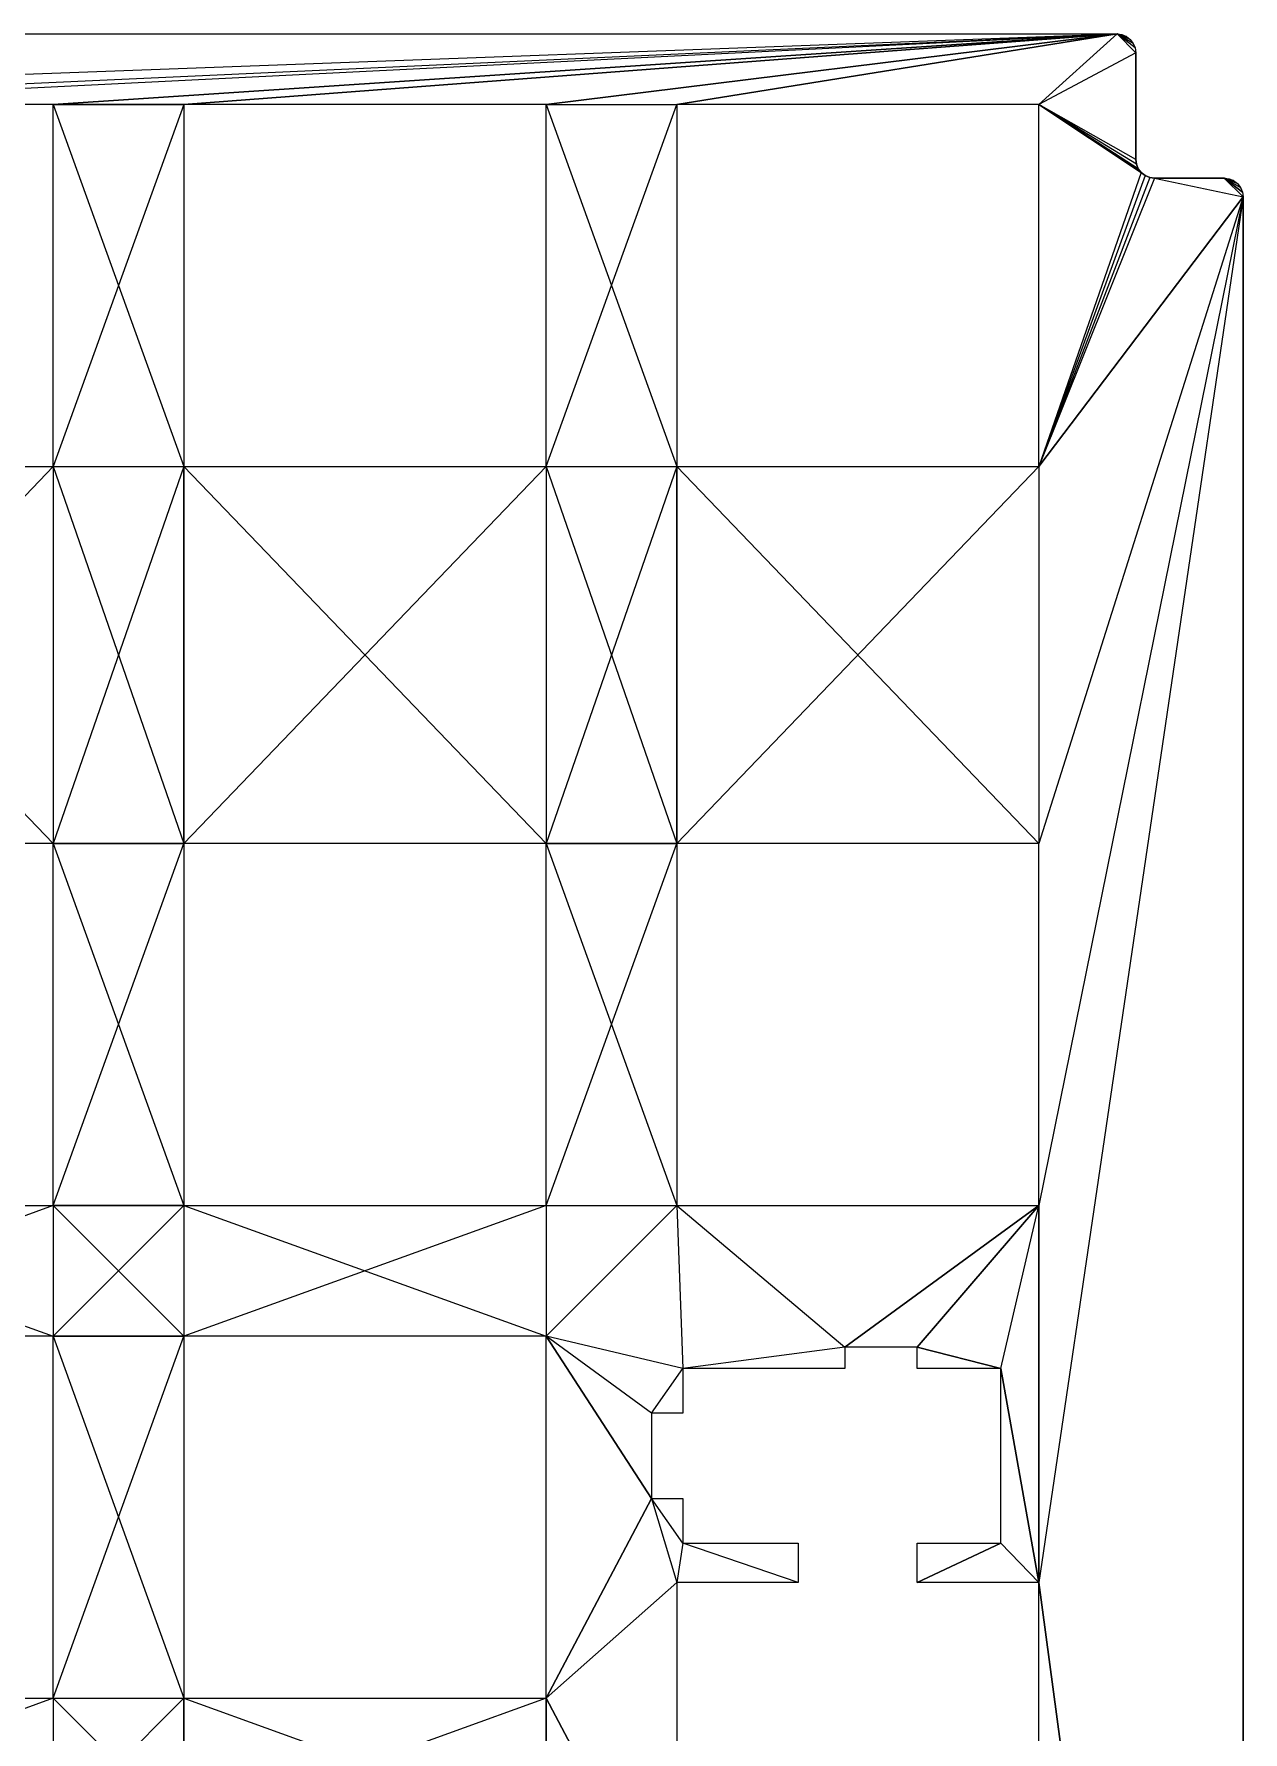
# Model space of a CAD drawing. Extents: x 0 to 157, y -131 to -5.
# Drawn here: x 111.9 to 157, y -67.9 to -4.6 of the extents above; entities that cross this region are included whole.
import ezdxf

# ---------------------------------------------------------------- set-up
doc = ezdxf.new("R2010")
doc.units = 0
doc.layers.add('NewKeebPlate_v2001', color=7, linetype='CONTINUOUS')

msp = doc.modelspace()

# ---------------------------------------------------------------- linework, layer by layer
at = {"layer": 'NewKeebPlate_v2001'}
for p, q in [((4.83269, -4.62484), (152.265, -4.62484)), ((4.83269, -4.62484), (152.265, -4.62484)), ((4.83269, -4.62484), (152.265, -4.62484, 1.5)), ((4.83269, -4.62484, 1.5), (152.265, -4.62484, 1.5)), ((4.83269, -4.62484), (152.265, -4.62484, 1.5)), ((4.83269, -4.62484, 1.5), (152.265, -4.62484, 1.5)), ((80.7394, -7.25754), (152.265, -4.62484)), ((80.7394, -7.25754), (152.265, -4.62484)), ((80.7394, -7.25754, 1.5), (152.265, -4.62484, 1.5)), ((80.7394, -7.25754, 1.5), (152.265, -4.62484, 1.5)), ((94.24, -7.25754), (152.265, -4.62484)), ((94.24, -7.25754), (152.265, -4.62484)), ((94.24, -7.25754, 1.5), (152.265, -4.62484, 1.5)), ((94.24, -7.25754, 1.5), (152.265, -4.62484, 1.5)), ((99.1089, -7.25754), (152.265, -4.62484)), ((99.1089, -7.25754), (152.265, -4.62484)), ((99.1089, -7.25754, 1.5), (152.265, -4.62484, 1.5)), ((99.1089, -7.25754, 1.5), (152.265, -4.62484, 1.5)), ((112.61, -7.25754), (152.265, -4.62484)), ((112.61, -7.25754), (152.265, -4.62484)), ((152.265, -4.62484, 1.5), (112.61, -7.25754, 1.5)), ((152.265, -4.62484, 1.5), (112.61, -7.25754, 1.5)), ((117.479, -7.25754), (152.265, -4.62484)), ((117.479, -7.25754), (152.265, -4.62484)), ((152.265, -4.62484, 1.5), (117.479, -7.25754, 1.5)), ((152.265, -4.62484, 1.5), (117.479, -7.25754, 1.5)), ((130.981, -7.25754), (152.265, -4.62484)), ((130.981, -7.25754), (152.265, -4.62484)), ((152.265, -4.62484, 1.5), (130.981, -7.25754, 1.5)), ((152.265, -4.62484, 1.5), (130.981, -7.25754, 1.5)), ((135.851, -7.25754), (152.265, -4.62484)), ((135.851, -7.25754), (152.265, -4.62484)), ((152.265, -4.62484, 1.5), (135.851, -7.25754, 1.5)), ((152.265, -4.62484, 1.5), (135.851, -7.25754, 1.5)), ((152.265, -4.62484), (149.351, -7.25754)), ((152.265, -4.62484), (149.351, -7.25754)), ((152.265, -4.62484, 1.5), (149.351, -7.25754, 1.5)), ((152.265, -4.62484, 1.5), (149.351, -7.25754, 1.5)), ((152.265, -4.62484), (152.965, -5.32484)), ((152.265, -4.62484), (152.965, -5.32484)), ((152.941, -5.14366), (152.265, -4.62484)), ((152.265, -4.62484), (152.446, -4.64869)), ((152.615, -4.71862), (152.265, -4.62484)), ((152.76, -4.82986), (152.265, -4.62484)), ((152.615, -4.71862), (152.265, -4.62484)), ((152.871, -4.97484), (152.265, -4.62484)), ((152.76, -4.82986), (152.265, -4.62484)), ((152.871, -4.97484), (152.265, -4.62484)), ((152.941, -5.14366), (152.265, -4.62484)), ((152.265, -4.62484), (152.446, -4.64869)), ((152.265, -4.62484), (152.265, -4.62484, 1.5)), ((152.265, -4.62484, 1.5), (152.446, -4.64869)), ((152.265, -4.62484, 1.5), (152.446, -4.64869)), ((152.265, -4.62484, 1.5), (152.446, -4.64869, 1.5)), ((152.265, -4.62484), (152.265, -4.62484, 1.5)), ((152.965, -5.32484, 1.5), (152.265, -4.62484, 1.5)), ((152.941, -5.14366, 1.5), (152.265, -4.62484, 1.5)), ((152.965, -5.32484, 1.5), (152.265, -4.62484, 1.5)), ((152.871, -4.97484, 1.5), (152.265, -4.62484, 1.5)), ((152.941, -5.14366, 1.5), (152.265, -4.62484, 1.5)), ((152.871, -4.97484, 1.5), (152.265, -4.62484, 1.5)), ((152.76, -4.82986, 1.5), (152.265, -4.62484, 1.5)), ((152.615, -4.71862, 1.5), (152.265, -4.62484, 1.5)), ((152.76, -4.82986, 1.5), (152.265, -4.62484, 1.5)), ((152.265, -4.62484, 1.5), (152.446, -4.64869, 1.5)), ((152.615, -4.71862, 1.5), (152.265, -4.62484, 1.5)), ((152.446, -4.64869), (152.615, -4.71862)), ((152.446, -4.64869, 1.5), (152.446, -4.64869)), ((152.446, -4.64869), (152.615, -4.71862)), ((152.446, -4.64869, 1.5), (152.446, -4.64869)), ((152.446, -4.64869, 1.5), (152.615, -4.71862)), ((152.446, -4.64869, 1.5), (152.615, -4.71862)), ((152.446, -4.64869, 1.5), (152.615, -4.71862, 1.5)), ((152.446, -4.64869, 1.5), (152.615, -4.71862, 1.5)), ((152.615, -4.71862), (152.76, -4.82986)), ((152.615, -4.71862, 1.5), (152.615, -4.71862)), ((152.615, -4.71862), (152.76, -4.82986)), ((152.615, -4.71862, 1.5), (152.615, -4.71862)), ((152.615, -4.71862, 1.5), (152.76, -4.82986)), ((152.615, -4.71862, 1.5), (152.76, -4.82986)), ((152.615, -4.71862, 1.5), (152.76, -4.82986, 1.5)), ((152.615, -4.71862, 1.5), (152.76, -4.82986, 1.5)), ((152.76, -4.82986), (152.871, -4.97484)), ((152.76, -4.82986, 1.5), (152.76, -4.82986)), ((152.76, -4.82986), (152.871, -4.97484)), ((152.76, -4.82986, 1.5), (152.76, -4.82986)), ((152.76, -4.82986, 1.5), (152.871, -4.97484)), ((152.76, -4.82986, 1.5), (152.871, -4.97484)), ((152.76, -4.82986, 1.5), (152.871, -4.97484, 1.5)), ((152.76, -4.82986, 1.5), (152.871, -4.97484, 1.5)), ((152.871, -4.97484), (152.941, -5.14366)), ((152.871, -4.97484, 1.5), (152.871, -4.97484)), ((152.871, -4.97484), (152.941, -5.14366)), ((152.871, -4.97484, 1.5), (152.871, -4.97484)), ((152.871, -4.97484, 1.5), (152.941, -5.14366)), ((152.871, -4.97484, 1.5), (152.941, -5.14366)), ((152.871, -4.97484, 1.5), (152.941, -5.14366, 1.5)), ((152.871, -4.97484, 1.5), (152.941, -5.14366, 1.5)), ((152.965, -5.32484), (149.351, -7.25754)), ((152.965, -5.32484), (149.351, -7.25754)), ((152.965, -5.32484, 1.5), (149.351, -7.25754, 1.5)), ((152.965, -5.32484, 1.5), (149.351, -7.25754, 1.5)), ((152.941, -5.14366), (152.965, -5.32484)), ((152.941, -5.14366, 1.5), (152.941, -5.14366)), ((152.941, -5.14366), (152.965, -5.32484)), ((152.941, -5.14366, 1.5), (152.941, -5.14366)), ((152.941, -5.14366, 1.5), (152.965, -5.32484)), ((152.941, -5.14366, 1.5), (152.965, -5.32484)), ((152.941, -5.14366, 1.5), (152.965, -5.32484, 1.5)), ((152.941, -5.14366, 1.5), (152.965, -5.32484, 1.5)), ((152.965, -5.32484), (152.965, -9.3)), ((152.965, -5.32484, 1.5), (152.965, -5.32484)), ((152.965, -5.32484, 1.5), (152.965, -5.32484)), ((152.965, -5.32484, 1.5), (152.965, -9.3, 1.5)), ((152.965, -9.3, 1.5), (152.965, -5.32484)), ((152.965, -5.32484), (152.965, -9.3)), ((152.965, -9.3, 1.5), (152.965, -5.32484)), ((152.965, -5.32484, 1.5), (152.965, -9.3, 1.5)), ((112.61, -7.25754), (99.1089, -7.25754)), ((112.61, -7.25754), (99.1089, -7.25754)), ((112.61, -7.25754), (99.1089, -7.25754, 1.5)), ((112.61, -7.25754, 1.5), (99.1089, -7.25754, 1.5)), ((112.61, -7.25754), (99.1089, -7.25754, 1.5)), ((112.61, -7.25754, 1.5), (99.1089, -7.25754, 1.5)), ((117.479, -7.25754), (112.61, -7.25754)), ((112.61, -20.7581), (112.61, -7.25754)), ((117.479, -7.25754), (112.61, -7.25754)), ((117.479, -7.25754), (112.61, -20.7581)), ((117.479, -7.25754), (112.61, -20.7581)), ((112.61, -7.25754, 1.5), (112.61, -7.25754)), ((112.61, -20.7581), (112.61, -7.25754)), ((112.61, -20.7581), (112.61, -7.25754, 1.5)), ((112.61, -20.7581, 1.5), (112.61, -7.25754, 1.5)), ((112.61, -20.7581), (112.61, -7.25754, 1.5)), ((112.61, -7.25754, 1.5), (112.61, -7.25754)), ((112.61, -7.25754, 1.5), (117.479, -7.25754, 1.5)), ((112.61, -7.25754, 1.5), (117.479, -7.25754, 1.5)), ((112.61, -7.25754, 1.5), (117.479, -20.7581, 1.5)), ((112.61, -7.25754, 1.5), (117.479, -20.7581, 1.5)), ((112.61, -20.7581, 1.5), (112.61, -7.25754, 1.5)), ((130.981, -7.25754), (117.479, -7.25754)), ((117.479, -7.25754), (117.479, -20.7581)), ((117.479, -7.25754), (117.479, -20.7581)), ((117.479, -7.25754), (117.479, -20.7581, 1.5)), ((117.479, -7.25754, 1.5), (117.479, -20.7581, 1.5)), ((117.479, -7.25754), (117.479, -20.7581, 1.5)), ((117.479, -7.25754), (117.479, -7.25754, 1.5)), ((117.479, -7.25754), (117.479, -7.25754, 1.5)), ((130.981, -7.25754), (117.479, -7.25754)), ((130.981, -7.25754), (117.479, -7.25754, 1.5)), ((130.981, -7.25754, 1.5), (117.479, -7.25754, 1.5)), ((130.981, -7.25754), (117.479, -7.25754, 1.5)), ((130.981, -7.25754, 1.5), (117.479, -7.25754, 1.5)), ((117.479, -7.25754, 1.5), (117.479, -20.7581, 1.5)), ((130.981, -7.25754), (135.851, -7.25754)), ((130.981, -20.7581), (135.851, -7.25754)), ((130.981, -7.25754), (135.851, -7.25754)), ((130.981, -20.7581), (135.851, -7.25754)), ((130.981, -20.7581), (130.981, -7.25754)), ((130.981, -7.25754, 1.5), (130.981, -7.25754)), ((130.981, -20.7581), (130.981, -7.25754)), ((130.981, -20.7581), (130.981, -7.25754, 1.5)), ((130.981, -20.7581, 1.5), (130.981, -7.25754, 1.5)), ((130.981, -20.7581), (130.981, -7.25754, 1.5)), ((130.981, -7.25754, 1.5), (130.981, -7.25754)), ((130.981, -7.25754, 1.5), (135.851, -7.25754, 1.5)), ((130.981, -7.25754, 1.5), (135.851, -7.25754, 1.5)), ((130.981, -7.25754, 1.5), (135.851, -20.7581, 1.5)), ((130.981, -7.25754, 1.5), (135.851, -20.7581, 1.5)), ((130.981, -20.7581, 1.5), (130.981, -7.25754, 1.5)), ((149.351, -7.25754), (135.851, -7.25754)), ((135.851, -7.25754), (135.851, -20.7581)), ((135.851, -7.25754), (135.851, -20.7581)), ((135.851, -7.25754), (135.851, -20.7581, 1.5)), ((135.851, -7.25754, 1.5), (135.851, -20.7581, 1.5)), ((135.851, -7.25754), (135.851, -20.7581, 1.5)), ((135.851, -7.25754), (135.851, -7.25754, 1.5)), ((135.851, -7.25754), (135.851, -7.25754, 1.5)), ((149.351, -7.25754), (135.851, -7.25754)), ((149.351, -7.25754), (135.851, -7.25754, 1.5)), ((149.351, -7.25754, 1.5), (135.851, -7.25754, 1.5)), ((149.351, -7.25754), (135.851, -7.25754, 1.5)), ((149.351, -7.25754, 1.5), (135.851, -7.25754, 1.5)), ((135.851, -7.25754, 1.5), (135.851, -20.7581, 1.5)), ((149.351, -20.7581), (149.351, -7.25754)), ((149.351, -7.25754), (153.17, -9.79497)), ((149.351, -7.25754), (153.17, -9.79497)), ((153.058, -9.65), (149.351, -7.25754)), ((152.965, -9.3), (149.351, -7.25754)), ((152.965, -9.3), (149.351, -7.25754)), ((152.988, -9.48117), (149.351, -7.25754)), ((153.058, -9.65), (149.351, -7.25754)), ((152.988, -9.48117), (149.351, -7.25754)), ((149.351, -7.25754, 1.5), (149.351, -7.25754)), ((149.351, -20.7581), (149.351, -7.25754)), ((149.351, -20.7581), (149.351, -7.25754, 1.5)), ((149.351, -20.7581, 1.5), (149.351, -7.25754, 1.5)), ((149.351, -20.7581), (149.351, -7.25754, 1.5)), ((149.351, -7.25754, 1.5), (149.351, -7.25754)), ((149.351, -20.7581, 1.5), (149.351, -7.25754, 1.5)), ((153.17, -9.79497, 1.5), (149.351, -7.25754, 1.5)), ((153.058, -9.65, 1.5), (149.351, -7.25754, 1.5)), ((153.17, -9.79497, 1.5), (149.351, -7.25754, 1.5)), ((152.988, -9.48117, 1.5), (149.351, -7.25754, 1.5)), ((153.058, -9.65, 1.5), (149.351, -7.25754, 1.5)), ((152.988, -9.48117, 1.5), (149.351, -7.25754, 1.5)), ((152.965, -9.3, 1.5), (149.351, -7.25754, 1.5)), ((152.965, -9.3, 1.5), (149.351, -7.25754, 1.5)), ((152.965, -9.3), (152.988, -9.48117)), ((152.965, -9.3, 1.5), (152.965, -9.3)), ((152.965, -9.3, 1.5), (152.988, -9.48117, 1.5)), ((152.988, -9.48117), (152.965, -9.3, 1.5)), ((152.965, -9.3, 1.5), (152.965, -9.3)), ((152.988, -9.48117), (152.965, -9.3, 1.5)), ((152.965, -9.3), (152.988, -9.48117)), ((152.965, -9.3, 1.5), (152.988, -9.48117, 1.5)), ((152.988, -9.48117), (153.058, -9.65)), ((152.988, -9.48117, 1.5), (153.058, -9.65, 1.5)), ((153.058, -9.65), (152.988, -9.48117, 1.5)), ((152.988, -9.48117), (152.988, -9.48117, 1.5)), ((153.058, -9.65), (152.988, -9.48117, 1.5)), ((152.988, -9.48117), (153.058, -9.65)), ((152.988, -9.48117), (152.988, -9.48117, 1.5)), ((152.988, -9.48117, 1.5), (153.058, -9.65, 1.5)), ((153.17, -9.79497), (149.351, -20.7581)), ((153.17, -9.79497), (149.351, -20.7581)), ((153.17, -9.79497, 1.5), (149.351, -20.7581, 1.5)), ((153.17, -9.79497, 1.5), (149.351, -20.7581, 1.5)), ((153.315, -9.90622), (149.351, -20.7581)), ((153.315, -9.90622), (149.351, -20.7581)), ((153.315, -9.90622, 1.5), (149.351, -20.7581, 1.5)), ((153.315, -9.90622, 1.5), (149.351, -20.7581, 1.5)), ((153.483, -9.97615), (149.351, -20.7581)), ((153.483, -9.97615), (149.351, -20.7581)), ((153.483, -9.97615, 1.5), (149.351, -20.7581, 1.5)), ((153.483, -9.97615, 1.5), (149.351, -20.7581, 1.5)), ((153.665, -10), (149.351, -20.7581)), ((153.665, -10), (149.351, -20.7581)), ((153.665, -10, 1.5), (149.351, -20.7581, 1.5)), ((153.665, -10, 1.5), (149.351, -20.7581, 1.5)), ((153.058, -9.65), (153.17, -9.79497)), ((153.058, -9.65, 1.5), (153.17, -9.79497, 1.5)), ((153.17, -9.79497), (153.058, -9.65, 1.5)), ((153.058, -9.65), (153.058, -9.65, 1.5)), ((153.17, -9.79497), (153.058, -9.65, 1.5)), ((153.058, -9.65), (153.17, -9.79497)), ((153.058, -9.65), (153.058, -9.65, 1.5)), ((153.058, -9.65, 1.5), (153.17, -9.79497, 1.5)), ((153.17, -9.79497), (153.315, -9.90622)), ((153.17, -9.79497, 1.5), (153.315, -9.90622, 1.5)), ((153.315, -9.90622), (153.17, -9.79497, 1.5)), ((153.17, -9.79497), (153.17, -9.79497, 1.5)), ((153.315, -9.90622), (153.17, -9.79497, 1.5)), ((153.17, -9.79497), (153.315, -9.90622)), ((153.17, -9.79497), (153.17, -9.79497, 1.5)), ((153.17, -9.79497, 1.5), (153.315, -9.90622, 1.5)), ((153.315, -9.90622), (153.483, -9.97615)), ((153.315, -9.90622, 1.5), (153.483, -9.97615, 1.5)), ((153.483, -9.97615), (153.315, -9.90622, 1.5)), ((153.315, -9.90622), (153.315, -9.90622, 1.5)), ((153.483, -9.97615), (153.315, -9.90622, 1.5)), ((153.315, -9.90622), (153.483, -9.97615)), ((153.315, -9.90622), (153.315, -9.90622, 1.5)), ((153.315, -9.90622, 1.5), (153.483, -9.97615, 1.5)), ((153.483, -9.97615, 1.5), (153.665, -10, 1.5)), ((153.665, -10), (153.483, -9.97615, 1.5)), ((153.483, -9.97615), (153.483, -9.97615, 1.5)), ((153.665, -10), (153.483, -9.97615, 1.5)), ((153.483, -9.97615), (153.665, -10)), ((153.483, -9.97615), (153.665, -10)), ((153.483, -9.97615), (153.483, -9.97615, 1.5)), ((153.483, -9.97615, 1.5), (153.665, -10, 1.5)), ((153.665, -10, 1.5), (153.665, -10)), ((153.665, -10), (156.961, -10.7)), ((153.665, -10), (156.961, -10.7)), ((153.665, -10), (156.261, -10)), ((153.665, -10, 1.5), (153.665, -10)), ((153.665, -10, 1.5), (156.261, -10, 1.5)), ((156.261, -10, 1.5), (153.665, -10)), ((153.665, -10), (156.261, -10)), ((156.261, -10, 1.5), (153.665, -10)), ((153.665, -10, 1.5), (156.961, -10.7, 1.5)), ((153.665, -10, 1.5), (156.261, -10, 1.5)), ((153.665, -10, 1.5), (156.961, -10.7, 1.5)), ((156.261, -10), (156.961, -10.7)), ((156.261, -10), (156.961, -10.7)), ((156.261, -10), (156.937, -10.5188)), ((156.261, -10), (156.937, -10.5188)), ((156.261, -10), (156.867, -10.35)), ((156.261, -10), (156.867, -10.35)), ((156.261, -10), (156.756, -10.205)), ((156.261, -10), (156.756, -10.205)), ((156.261, -10), (156.611, -10.0938)), ((156.261, -10), (156.611, -10.0938)), ((156.261, -10), (156.442, -10.0239)), ((156.261, -10), (156.442, -10.0239)), ((156.261, -10), (156.261, -10, 1.5)), ((156.261, -10, 1.5), (156.442, -10.0239)), ((156.261, -10, 1.5), (156.442, -10.0239)), ((156.261, -10, 1.5), (156.442, -10.0239, 1.5)), ((156.261, -10), (156.261, -10, 1.5)), ((156.937, -10.5188, 1.5), (156.261, -10, 1.5)), ((156.261, -10, 1.5), (156.961, -10.7, 1.5)), ((156.261, -10, 1.5), (156.961, -10.7, 1.5)), ((156.937, -10.5188, 1.5), (156.261, -10, 1.5)), ((156.867, -10.35, 1.5), (156.261, -10, 1.5)), ((156.756, -10.205, 1.5), (156.261, -10, 1.5)), ((156.867, -10.35, 1.5), (156.261, -10, 1.5)), ((156.611, -10.0938, 1.5), (156.261, -10, 1.5)), ((156.756, -10.205, 1.5), (156.261, -10, 1.5)), ((156.611, -10.0938, 1.5), (156.261, -10, 1.5)), ((156.261, -10, 1.5), (156.442, -10.0239, 1.5)), ((156.442, -10.0239), (156.611, -10.0938)), ((156.442, -10.0239, 1.5), (156.442, -10.0239)), ((156.442, -10.0239), (156.611, -10.0938)), ((156.442, -10.0239, 1.5), (156.442, -10.0239)), ((156.442, -10.0239, 1.5), (156.611, -10.0938)), ((156.442, -10.0239, 1.5), (156.611, -10.0938)), ((156.442, -10.0239, 1.5), (156.611, -10.0938, 1.5)), ((156.442, -10.0239, 1.5), (156.611, -10.0938, 1.5)), ((156.611, -10.0938), (156.756, -10.205)), ((156.611, -10.0938, 1.5), (156.611, -10.0938)), ((156.611, -10.0938), (156.756, -10.205)), ((156.611, -10.0938, 1.5), (156.611, -10.0938)), ((156.611, -10.0938, 1.5), (156.756, -10.205)), ((156.611, -10.0938, 1.5), (156.756, -10.205)), ((156.611, -10.0938, 1.5), (156.756, -10.205, 1.5)), ((156.611, -10.0938, 1.5), (156.756, -10.205, 1.5)), ((156.961, -10.7), (149.351, -34.8132)), ((149.351, -20.7581), (156.961, -10.7)), ((156.961, -10.7), (149.351, -34.8132)), ((156.961, -10.7), (149.351, -48.3139)), ((156.961, -10.7), (149.351, -48.3139)), ((156.961, -10.7), (149.351, -62.3689)), ((156.961, -10.7), (149.351, -62.3689)), ((149.351, -20.7581), (156.961, -10.7)), ((156.961, -10.7, 1.5), (149.351, -62.3689, 1.5)), ((156.961, -10.7, 1.5), (149.351, -62.3689, 1.5)), ((156.961, -10.7, 1.5), (149.351, -48.3139, 1.5)), ((156.961, -10.7, 1.5), (149.351, -48.3139, 1.5)), ((156.961, -10.7, 1.5), (149.351, -34.8132, 1.5)), ((156.961, -10.7, 1.5), (149.351, -34.8132, 1.5)), ((156.961, -10.7, 1.5), (149.351, -20.7581, 1.5)), ((156.961, -10.7, 1.5), (149.351, -20.7581, 1.5)), ((156.756, -10.205), (156.867, -10.35)), ((156.756, -10.205, 1.5), (156.756, -10.205)), ((156.756, -10.205), (156.867, -10.35)), ((156.756, -10.205, 1.5), (156.756, -10.205)), ((156.756, -10.205, 1.5), (156.867, -10.35)), ((156.756, -10.205, 1.5), (156.867, -10.35)), ((156.756, -10.205, 1.5), (156.867, -10.35, 1.5)), ((156.756, -10.205, 1.5), (156.867, -10.35, 1.5)), ((156.867, -10.35), (156.937, -10.5188)), ((156.867, -10.35, 1.5), (156.867, -10.35)), ((156.867, -10.35), (156.937, -10.5188)), ((156.867, -10.35, 1.5), (156.867, -10.35)), ((156.867, -10.35, 1.5), (156.937, -10.5188)), ((156.867, -10.35, 1.5), (156.937, -10.5188)), ((156.867, -10.35, 1.5), (156.937, -10.5188, 1.5)), ((156.867, -10.35, 1.5), (156.937, -10.5188, 1.5)), ((156.937, -10.5188), (156.961, -10.7)), ((156.937, -10.5188, 1.5), (156.937, -10.5188)), ((156.937, -10.5188), (156.961, -10.7)), ((156.937, -10.5188, 1.5), (156.937, -10.5188)), ((156.937, -10.5188, 1.5), (156.961, -10.7)), ((156.937, -10.5188, 1.5), (156.961, -10.7)), ((156.937, -10.5188, 1.5), (156.961, -10.7, 1.5)), ((156.937, -10.5188, 1.5), (156.961, -10.7, 1.5)), ((156.961, -10.7), (156.961, -118.927)), ((156.961, -10.7, 1.5), (156.961, -10.7)), ((156.961, -10.7, 1.5), (156.961, -10.7)), ((156.961, -10.7, 1.5), (156.961, -118.927, 1.5)), ((156.961, -118.927, 1.5), (156.961, -10.7)), ((156.961, -10.7), (156.961, -118.927)), ((156.961, -118.927, 1.5), (156.961, -10.7)), ((156.961, -10.7, 1.5), (156.961, -118.927, 1.5)), ((112.61, -20.7581), (99.1089, -34.8132)), ((99.1089, -20.7581), (112.61, -20.7581)), ((112.61, -20.7581), (99.1089, -34.8132)), ((99.1089, -20.7581), (112.61, -20.7581)), ((99.1089, -20.7581), (112.61, -20.7581, 1.5)), ((99.1089, -20.7581, 1.5), (112.61, -20.7581, 1.5)), ((99.1089, -20.7581), (112.61, -20.7581, 1.5)), ((99.1089, -20.7581, 1.5), (112.61, -20.7581, 1.5)), ((99.1089, -20.7581, 1.5), (112.61, -34.8132, 1.5)), ((99.1089, -20.7581, 1.5), (112.61, -34.8132, 1.5)), ((112.61, -20.7581), (112.61, -34.8132)), ((117.479, -20.7581), (112.61, -34.8132)), ((112.61, -20.7581), (112.61, -34.8132)), ((112.61, -20.7581), (117.479, -20.7581)), ((117.479, -20.7581), (112.61, -34.8132)), ((112.61, -20.7581), (117.479, -20.7581)), ((112.61, -20.7581, 1.5), (112.61, -20.7581)), ((112.61, -20.7581, 1.5), (112.61, -20.7581)), ((112.61, -20.7581, 1.5), (117.479, -20.7581, 1.5)), ((112.61, -20.7581, 1.5), (117.479, -20.7581, 1.5)), ((112.61, -20.7581, 1.5), (117.479, -34.8132, 1.5)), ((112.61, -20.7581, 1.5), (117.479, -34.8132, 1.5)), ((112.61, -20.7581, 1.5), (112.61, -34.8132, 1.5)), ((112.61, -20.7581, 1.5), (112.61, -34.8132, 1.5)), ((117.479, -20.7581), (117.479, -34.8132)), ((130.981, -20.7581), (117.479, -34.8132)), ((117.479, -20.7581), (117.479, -34.8132)), ((117.479, -20.7581), (130.981, -20.7581)), ((130.981, -20.7581), (117.479, -34.8132)), ((117.479, -20.7581, 1.5), (117.479, -20.7581)), ((117.479, -20.7581), (130.981, -20.7581)), ((117.479, -20.7581), (130.981, -20.7581, 1.5)), ((117.479, -20.7581, 1.5), (130.981, -20.7581, 1.5)), ((117.479, -20.7581), (130.981, -20.7581, 1.5)), ((117.479, -20.7581, 1.5), (117.479, -20.7581)), ((117.479, -34.8132, 1.5), (117.479, -20.7581, 1.5)), ((117.479, -20.7581, 1.5), (130.981, -20.7581, 1.5)), ((117.479, -20.7581, 1.5), (130.981, -34.8132, 1.5)), ((117.479, -20.7581, 1.5), (130.981, -34.8132, 1.5)), ((117.479, -34.8132, 1.5), (117.479, -20.7581, 1.5)), ((130.981, -20.7581), (130.981, -34.8132)), ((135.851, -20.7581), (130.981, -34.8132)), ((130.981, -20.7581), (130.981, -34.8132)), ((130.981, -20.7581), (135.851, -20.7581)), ((135.851, -20.7581), (130.981, -34.8132)), ((130.981, -20.7581), (135.851, -20.7581)), ((130.981, -20.7581, 1.5), (130.981, -20.7581)), ((130.981, -20.7581, 1.5), (130.981, -20.7581)), ((130.981, -20.7581, 1.5), (135.851, -20.7581, 1.5)), ((130.981, -20.7581, 1.5), (135.851, -20.7581, 1.5)), ((130.981, -20.7581, 1.5), (135.851, -34.8132, 1.5)), ((130.981, -20.7581, 1.5), (135.851, -34.8132, 1.5)), ((130.981, -20.7581, 1.5), (130.981, -34.8132, 1.5)), ((130.981, -20.7581, 1.5), (130.981, -34.8132, 1.5)), ((135.851, -20.7581), (135.851, -34.8132)), ((149.351, -20.7581), (135.851, -34.8132)), ((135.851, -20.7581), (135.851, -34.8132)), ((135.851, -20.7581), (149.351, -20.7581)), ((149.351, -20.7581), (135.851, -34.8132)), ((135.851, -20.7581, 1.5), (135.851, -20.7581)), ((135.851, -20.7581), (149.351, -20.7581)), ((135.851, -20.7581), (149.351, -20.7581, 1.5)), ((135.851, -20.7581, 1.5), (149.351, -20.7581, 1.5)), ((135.851, -20.7581), (149.351, -20.7581, 1.5)), ((135.851, -20.7581, 1.5), (135.851, -20.7581)), ((135.851, -20.7581, 1.5), (149.351, -34.8132, 1.5)), ((135.851, -20.7581, 1.5), (149.351, -20.7581, 1.5)), ((135.851, -34.8132, 1.5), (135.851, -20.7581, 1.5)), ((135.851, -34.8132, 1.5), (135.851, -20.7581, 1.5)), ((135.851, -20.7581, 1.5), (149.351, -34.8132, 1.5)), ((149.351, -20.7581), (149.351, -34.8132)), ((149.351, -20.7581), (149.351, -34.8132)), ((149.351, -20.7581, 1.5), (149.351, -20.7581)), ((149.351, -20.7581, 1.5), (149.351, -20.7581)), ((149.351, -20.7581, 1.5), (149.351, -34.8132, 1.5)), ((149.351, -20.7581, 1.5), (149.351, -34.8132, 1.5)), ((112.61, -34.8132), (99.1089, -34.8132)), ((112.61, -34.8132), (99.1089, -34.8132)), ((112.61, -34.8132), (99.1089, -34.8132, 1.5)), ((112.61, -34.8132, 1.5), (99.1089, -34.8132, 1.5)), ((112.61, -34.8132), (99.1089, -34.8132, 1.5)), ((112.61, -34.8132, 1.5), (99.1089, -34.8132, 1.5)), ((117.479, -34.8132), (112.61, -34.8132)), ((112.61, -48.3139), (117.479, -34.8132)), ((117.479, -34.8132), (112.61, -34.8132)), ((112.61, -48.3139), (117.479, -34.8132)), ((112.61, -48.3139), (112.61, -34.8132)), ((112.61, -34.8132, 1.5), (112.61, -34.8132)), ((112.61, -48.3139), (112.61, -34.8132)), ((112.61, -48.3139), (112.61, -34.8132, 1.5)), ((112.61, -48.3139, 1.5), (112.61, -34.8132, 1.5)), ((112.61, -48.3139), (112.61, -34.8132, 1.5)), ((112.61, -34.8132, 1.5), (112.61, -34.8132)), ((112.61, -34.8132, 1.5), (117.479, -34.8132, 1.5)), ((112.61, -34.8132, 1.5), (117.479, -34.8132, 1.5)), ((112.61, -34.8132, 1.5), (117.479, -48.3139, 1.5)), ((112.61, -34.8132, 1.5), (117.479, -48.3139, 1.5)), ((112.61, -48.3139, 1.5), (112.61, -34.8132, 1.5)), ((130.981, -34.8132), (117.479, -34.8132)), ((117.479, -34.8132), (117.479, -48.3139)), ((117.479, -34.8132), (117.479, -48.3139)), ((117.479, -34.8132), (117.479, -48.3139, 1.5)), ((117.479, -34.8132, 1.5), (117.479, -48.3139, 1.5)), ((117.479, -34.8132), (117.479, -48.3139, 1.5)), ((117.479, -34.8132), (117.479, -34.8132, 1.5)), ((117.479, -34.8132), (117.479, -34.8132, 1.5)), ((130.981, -34.8132), (117.479, -34.8132)), ((130.981, -34.8132), (117.479, -34.8132, 1.5)), ((130.981, -34.8132, 1.5), (117.479, -34.8132, 1.5)), ((130.981, -34.8132), (117.479, -34.8132, 1.5)), ((117.479, -34.8132, 1.5), (117.479, -48.3139, 1.5)), ((130.981, -34.8132, 1.5), (117.479, -34.8132, 1.5)), ((135.851, -34.8132), (130.981, -34.8132)), ((130.981, -48.3139), (135.851, -34.8132)), ((135.851, -34.8132), (130.981, -34.8132)), ((130.981, -48.3139), (135.851, -34.8132)), ((130.981, -48.3139), (130.981, -34.8132)), ((130.981, -34.8132, 1.5), (130.981, -34.8132)), ((130.981, -48.3139), (130.981, -34.8132)), ((130.981, -48.3139), (130.981, -34.8132, 1.5)), ((130.981, -48.3139, 1.5), (130.981, -34.8132, 1.5)), ((130.981, -48.3139), (130.981, -34.8132, 1.5)), ((130.981, -34.8132, 1.5), (130.981, -34.8132)), ((130.981, -34.8132, 1.5), (135.851, -34.8132, 1.5)), ((130.981, -34.8132, 1.5), (135.851, -34.8132, 1.5)), ((130.981, -34.8132, 1.5), (135.851, -48.3139, 1.5)), ((130.981, -34.8132, 1.5), (135.851, -48.3139, 1.5)), ((130.981, -48.3139, 1.5), (130.981, -34.8132, 1.5)), ((149.351, -34.8132), (135.851, -34.8132)), ((135.851, -34.8132), (135.851, -48.3139)), ((135.851, -34.8132), (135.851, -48.3139)), ((135.851, -34.8132), (135.851, -48.3139, 1.5)), ((135.851, -34.8132, 1.5), (135.851, -48.3139, 1.5)), ((135.851, -34.8132), (135.851, -48.3139, 1.5)), ((135.851, -34.8132), (135.851, -34.8132, 1.5)), ((135.851, -34.8132), (135.851, -34.8132, 1.5)), ((149.351, -34.8132), (135.851, -34.8132)), ((149.351, -34.8132), (135.851, -34.8132, 1.5)), ((149.351, -34.8132, 1.5), (135.851, -34.8132, 1.5)), ((149.351, -34.8132), (135.851, -34.8132, 1.5)), ((135.851, -34.8132, 1.5), (135.851, -48.3139, 1.5)), ((149.351, -34.8132, 1.5), (135.851, -34.8132, 1.5)), ((149.351, -48.3139), (149.351, -34.8132)), ((149.351, -34.8132, 1.5), (149.351, -34.8132)), ((149.351, -48.3139), (149.351, -34.8132)), ((149.351, -48.3139), (149.351, -34.8132, 1.5)), ((149.351, -48.3139, 1.5), (149.351, -34.8132, 1.5)), ((149.351, -48.3139), (149.351, -34.8132, 1.5)), ((149.351, -34.8132, 1.5), (149.351, -34.8132)), ((149.351, -48.3139, 1.5), (149.351, -34.8132, 1.5)), ((112.61, -48.3139), (99.1089, -53.1837)), ((99.1089, -48.3139), (112.61, -48.3139)), ((112.61, -48.3139), (99.1089, -53.1837)), ((99.1089, -48.3139), (112.61, -48.3139)), ((99.1089, -48.3139), (112.61, -48.3139, 1.5)), ((99.1089, -48.3139, 1.5), (112.61, -48.3139, 1.5)), ((99.1089, -48.3139), (112.61, -48.3139, 1.5)), ((99.1089, -48.3139, 1.5), (112.61, -53.1837, 1.5)), ((99.1089, -48.3139, 1.5), (112.61, -48.3139, 1.5)), ((99.1089, -48.3139, 1.5), (112.61, -53.1837, 1.5)), ((112.61, -48.3139), (112.61, -53.1837)), ((117.479, -48.3139), (112.61, -53.1837)), ((112.61, -48.3139), (112.61, -53.1837)), ((112.61, -48.3139), (117.479, -48.3139)), ((117.479, -48.3139), (112.61, -53.1837)), ((112.61, -48.3139), (117.479, -48.3139)), ((112.61, -48.3139, 1.5), (112.61, -48.3139)), ((112.61, -48.3139, 1.5), (112.61, -48.3139)), ((112.61, -48.3139, 1.5), (117.479, -53.1837, 1.5)), ((117.479, -48.3139, 1.5), (112.61, -48.3139, 1.5)), ((112.61, -48.3139, 1.5), (117.479, -53.1837, 1.5)), ((112.61, -48.3139, 1.5), (112.61, -53.1837, 1.5)), ((112.61, -48.3139, 1.5), (112.61, -53.1837, 1.5)), ((117.479, -48.3139, 1.5), (112.61, -48.3139, 1.5)), ((117.479, -48.3139), (117.479, -53.1837)), ((130.981, -48.3139), (117.479, -53.1837)), ((117.479, -48.3139), (117.479, -53.1837)), ((117.479, -48.3139), (130.981, -48.3139)), ((130.981, -48.3139), (117.479, -53.1837)), ((117.479, -48.3139, 1.5), (117.479, -48.3139)), ((117.479, -48.3139), (130.981, -48.3139)), ((117.479, -48.3139), (130.981, -48.3139, 1.5)), ((117.479, -48.3139, 1.5), (130.981, -48.3139, 1.5)), ((117.479, -48.3139), (130.981, -48.3139, 1.5)), ((117.479, -48.3139, 1.5), (117.479, -48.3139)), ((117.479, -48.3139, 1.5), (130.981, -53.1837, 1.5)), ((117.479, -48.3139, 1.5), (130.981, -48.3139, 1.5)), ((117.479, -48.3139, 1.5), (130.981, -53.1837, 1.5)), ((117.479, -48.3139, 1.5), (117.479, -53.1837, 1.5)), ((117.479, -48.3139, 1.5), (117.479, -53.1837, 1.5)), ((130.981, -48.3139), (130.981, -53.1837)), ((135.851, -48.3139), (130.981, -53.1837)), ((130.981, -48.3139), (130.981, -53.1837)), ((130.981, -48.3139), (135.851, -48.3139)), ((135.851, -48.3139), (130.981, -53.1837)), ((130.981, -48.3139), (135.851, -48.3139)), ((130.981, -48.3139, 1.5), (130.981, -48.3139)), ((130.981, -48.3139, 1.5), (130.981, -48.3139)), ((130.981, -48.3139, 1.5), (135.851, -48.3139, 1.5)), ((130.981, -53.1837, 1.5), (135.851, -48.3139, 1.5)), ((130.981, -48.3139, 1.5), (135.851, -48.3139, 1.5)), ((130.981, -48.3139, 1.5), (130.981, -53.1837, 1.5)), ((130.981, -48.3139, 1.5), (130.981, -53.1837, 1.5)), ((130.981, -53.1837, 1.5), (135.851, -48.3139, 1.5)), ((135.851, -48.3139), (136.073, -54.3891)), ((135.851, -48.3139), (136.073, -54.3891)), ((135.851, -48.3139), (142.119, -53.5936)), ((135.851, -48.3139), (142.119, -53.5936)), ((135.851, -48.3139), (149.351, -48.3139)), ((135.851, -48.3139, 1.5), (135.851, -48.3139)), ((135.851, -48.3139), (149.351, -48.3139)), ((135.851, -48.3139), (149.351, -48.3139, 1.5)), ((135.851, -48.3139, 1.5), (149.351, -48.3139, 1.5)), ((135.851, -48.3139), (149.351, -48.3139, 1.5)), ((135.851, -48.3139, 1.5), (135.851, -48.3139)), ((135.851, -48.3139, 1.5), (149.351, -48.3139, 1.5)), ((135.851, -48.3139, 1.5), (142.119, -53.5936, 1.5)), ((135.851, -48.3139, 1.5), (136.073, -54.3891, 1.5)), ((135.851, -48.3139, 1.5), (142.119, -53.5936, 1.5)), ((135.851, -48.3139, 1.5), (136.073, -54.3891, 1.5)), ((149.351, -48.3139), (142.119, -53.5936)), ((149.351, -48.3139), (142.119, -53.5936)), ((142.119, -53.5936, 1.5), (149.351, -48.3139, 1.5)), ((142.119, -53.5936, 1.5), (149.351, -48.3139, 1.5)), ((149.351, -48.3139), (144.819, -53.5936)), ((149.351, -48.3139), (144.819, -53.5936)), ((144.819, -53.5936, 1.5), (149.351, -48.3139, 1.5)), ((144.819, -53.5936, 1.5), (149.351, -48.3139, 1.5)), ((147.934, -54.3891), (149.351, -48.3139)), ((147.934, -54.3891), (149.351, -48.3139)), ((147.934, -54.3891, 1.5), (149.351, -48.3139, 1.5)), ((147.934, -54.3891, 1.5), (149.351, -48.3139, 1.5)), ((149.351, -62.3689), (149.351, -48.3139)), ((149.351, -62.3689), (149.351, -48.3139)), ((149.351, -48.3139, 1.5), (149.351, -48.3139)), ((149.351, -48.3139, 1.5), (149.351, -48.3139)), ((149.351, -48.3139, 1.5), (149.351, -62.3689, 1.5)), ((149.351, -48.3139, 1.5), (149.351, -62.3689, 1.5)), ((112.61, -53.1837), (99.1089, -53.1837)), ((112.61, -53.1837), (99.1089, -53.1837)), ((112.61, -53.1837), (99.1089, -53.1837, 1.5)), ((112.61, -53.1837, 1.5), (99.1089, -53.1837, 1.5)), ((112.61, -53.1837), (99.1089, -53.1837, 1.5)), ((112.61, -53.1837, 1.5), (99.1089, -53.1837, 1.5)), ((117.479, -53.1837), (112.61, -53.1837)), ((112.61, -66.6843), (117.479, -53.1837)), ((117.479, -53.1837), (112.61, -53.1837)), ((112.61, -66.6843), (117.479, -53.1837)), ((112.61, -66.6843), (112.61, -53.1837)), ((112.61, -53.1837, 1.5), (112.61, -53.1837)), ((112.61, -66.6843), (112.61, -53.1837)), ((112.61, -66.6843), (112.61, -53.1837, 1.5)), ((112.61, -66.6843, 1.5), (112.61, -53.1837, 1.5)), ((112.61, -66.6843), (112.61, -53.1837, 1.5)), ((112.61, -53.1837, 1.5), (112.61, -53.1837)), ((112.61, -53.1837, 1.5), (117.479, -53.1837, 1.5)), ((112.61, -53.1837, 1.5), (117.479, -53.1837, 1.5)), ((112.61, -53.1837, 1.5), (117.479, -66.6843, 1.5)), ((112.61, -53.1837, 1.5), (117.479, -66.6843, 1.5)), ((112.61, -66.6843, 1.5), (112.61, -53.1837, 1.5)), ((130.981, -53.1837), (117.479, -53.1837)), ((117.479, -53.1837), (117.479, -66.6843)), ((117.479, -53.1837), (117.479, -66.6843)), ((117.479, -53.1837), (117.479, -66.6843, 1.5)), ((117.479, -53.1837, 1.5), (117.479, -66.6843, 1.5)), ((117.479, -53.1837), (117.479, -66.6843, 1.5)), ((117.479, -53.1837), (117.479, -53.1837, 1.5)), ((117.479, -53.1837), (117.479, -53.1837, 1.5)), ((130.981, -53.1837), (117.479, -53.1837)), ((130.981, -53.1837), (117.479, -53.1837, 1.5)), ((130.981, -53.1837, 1.5), (117.479, -53.1837, 1.5)), ((130.981, -53.1837), (117.479, -53.1837, 1.5)), ((130.981, -53.1837, 1.5), (117.479, -53.1837, 1.5)), ((117.479, -53.1837, 1.5), (117.479, -66.6843, 1.5)), ((136.073, -54.3891), (130.981, -53.1837)), ((130.981, -66.6843), (130.981, -53.1837)), ((130.981, -53.1837), (134.915, -59.2349)), ((136.073, -54.3891), (130.981, -53.1837)), ((134.915, -56.0526), (130.981, -53.1837)), ((134.915, -56.0526), (130.981, -53.1837)), ((130.981, -53.1837), (134.915, -59.2349)), ((130.981, -53.1837, 1.5), (130.981, -53.1837)), ((130.981, -66.6843), (130.981, -53.1837)), ((130.981, -66.6843), (130.981, -53.1837, 1.5)), ((130.981, -66.6843, 1.5), (130.981, -53.1837, 1.5)), ((130.981, -66.6843), (130.981, -53.1837, 1.5)), ((130.981, -53.1837, 1.5), (130.981, -53.1837)), ((130.981, -66.6843, 1.5), (130.981, -53.1837, 1.5)), ((134.915, -59.2349, 1.5), (130.981, -53.1837, 1.5)), ((134.915, -56.0526, 1.5), (130.981, -53.1837, 1.5)), ((134.915, -59.2349, 1.5), (130.981, -53.1837, 1.5)), ((136.073, -54.3891, 1.5), (130.981, -53.1837, 1.5)), ((134.915, -56.0526, 1.5), (130.981, -53.1837, 1.5)), ((136.073, -54.3891, 1.5), (130.981, -53.1837, 1.5)), ((142.119, -53.5936), (136.073, -54.3891)), ((142.119, -53.5936), (136.073, -54.3891)), ((142.119, -53.5936, 1.5), (136.073, -54.3891, 1.5)), ((142.119, -53.5936, 1.5), (136.073, -54.3891, 1.5)), ((142.119, -53.5936), (142.119, -54.3891)), ((144.819, -53.5936), (142.119, -53.5936)), ((142.119, -53.5936), (142.119, -54.3891)), ((142.119, -53.5936), (142.119, -54.3891, 1.5)), ((142.119, -53.5936, 1.5), (142.119, -54.3891, 1.5)), ((142.119, -53.5936), (142.119, -54.3891, 1.5)), ((142.119, -53.5936), (142.119, -53.5936, 1.5)), ((142.119, -53.5936), (142.119, -53.5936, 1.5)), ((144.819, -53.5936), (142.119, -53.5936)), ((144.819, -53.5936), (142.119, -53.5936, 1.5)), ((144.819, -53.5936, 1.5), (142.119, -53.5936, 1.5)), ((144.819, -53.5936), (142.119, -53.5936, 1.5)), ((144.819, -53.5936, 1.5), (142.119, -53.5936, 1.5)), ((142.119, -53.5936, 1.5), (142.119, -54.3891, 1.5)), ((147.934, -54.3891), (144.819, -53.5936)), ((144.819, -54.3891), (144.819, -53.5936)), ((147.934, -54.3891), (144.819, -53.5936)), ((144.819, -53.5936, 1.5), (144.819, -53.5936)), ((144.819, -54.3891), (144.819, -53.5936)), ((144.819, -54.3891), (144.819, -53.5936, 1.5)), ((144.819, -54.3891, 1.5), (144.819, -53.5936, 1.5)), ((144.819, -54.3891), (144.819, -53.5936, 1.5)), ((144.819, -53.5936, 1.5), (144.819, -53.5936)), ((144.819, -53.5936, 1.5), (147.934, -54.3891, 1.5)), ((144.819, -53.5936, 1.5), (147.934, -54.3891, 1.5)), ((144.819, -54.3891, 1.5), (144.819, -53.5936, 1.5)), ((134.915, -56.0526), (136.073, -54.3891)), ((134.915, -56.0526), (136.073, -54.3891)), ((134.915, -56.0526, 1.5), (136.073, -54.3891, 1.5)), ((134.915, -56.0526, 1.5), (136.073, -54.3891, 1.5)), ((142.119, -54.3891), (136.073, -54.3891)), ((136.073, -54.3891), (136.073, -56.0526)), ((136.073, -54.3891, 1.5), (136.073, -54.3891)), ((142.119, -54.3891), (136.073, -54.3891)), ((142.119, -54.3891), (136.073, -54.3891, 1.5)), ((142.119, -54.3891, 1.5), (136.073, -54.3891, 1.5)), ((142.119, -54.3891), (136.073, -54.3891, 1.5)), ((136.073, -54.3891), (136.073, -56.0526)), ((136.073, -54.3891), (136.073, -56.0526, 1.5)), ((136.073, -54.3891, 1.5), (136.073, -56.0526, 1.5)), ((136.073, -54.3891), (136.073, -56.0526, 1.5)), ((136.073, -54.3891, 1.5), (136.073, -54.3891)), ((136.073, -54.3891, 1.5), (136.073, -56.0526, 1.5)), ((142.119, -54.3891, 1.5), (136.073, -54.3891, 1.5)), ((142.119, -54.3891, 1.5), (142.119, -54.3891)), ((142.119, -54.3891, 1.5), (142.119, -54.3891)), ((147.934, -54.3891), (144.819, -54.3891)), ((144.819, -54.3891, 1.5), (144.819, -54.3891)), ((147.934, -54.3891), (144.819, -54.3891)), ((147.934, -54.3891), (144.819, -54.3891, 1.5)), ((147.934, -54.3891, 1.5), (144.819, -54.3891, 1.5)), ((147.934, -54.3891), (144.819, -54.3891, 1.5)), ((144.819, -54.3891, 1.5), (144.819, -54.3891)), ((147.934, -54.3891, 1.5), (144.819, -54.3891, 1.5)), ((149.351, -62.3689), (147.934, -54.3891)), ((147.934, -60.8983), (147.934, -54.3891)), ((149.351, -62.3689), (147.934, -54.3891)), ((147.934, -54.3891, 1.5), (147.934, -54.3891)), ((147.934, -60.8983), (147.934, -54.3891)), ((147.934, -60.8983), (147.934, -54.3891, 1.5)), ((147.934, -60.8983, 1.5), (147.934, -54.3891, 1.5)), ((147.934, -60.8983), (147.934, -54.3891, 1.5)), ((147.934, -54.3891, 1.5), (147.934, -54.3891)), ((147.934, -54.3891, 1.5), (149.351, -62.3689, 1.5)), ((147.934, -54.3891, 1.5), (149.351, -62.3689, 1.5)), ((147.934, -60.8983, 1.5), (147.934, -54.3891, 1.5)), ((136.073, -56.0526), (134.915, -56.0526)), ((134.915, -56.0526), (134.915, -59.2349)), ((134.915, -56.0526, 1.5), (134.915, -56.0526)), ((136.073, -56.0526), (134.915, -56.0526)), ((136.073, -56.0526), (134.915, -56.0526, 1.5)), ((136.073, -56.0526, 1.5), (134.915, -56.0526, 1.5)), ((136.073, -56.0526), (134.915, -56.0526, 1.5)), ((134.915, -56.0526), (134.915, -59.2349)), ((134.915, -56.0526), (134.915, -59.2349, 1.5)), ((134.915, -56.0526, 1.5), (134.915, -59.2349, 1.5)), ((134.915, -56.0526), (134.915, -59.2349, 1.5)), ((134.915, -56.0526, 1.5), (134.915, -56.0526)), ((134.915, -56.0526, 1.5), (134.915, -59.2349, 1.5)), ((136.073, -56.0526, 1.5), (134.915, -56.0526, 1.5)), ((136.073, -56.0526, 1.5), (136.073, -56.0526)), ((136.073, -56.0526, 1.5), (136.073, -56.0526)), ((134.915, -59.2349), (130.981, -66.6843)), ((134.915, -59.2349), (130.981, -66.6843)), ((130.981, -66.6843, 1.5), (134.915, -59.2349, 1.5)), ((130.981, -66.6843, 1.5), (134.915, -59.2349, 1.5)), ((134.915, -59.2349), (135.851, -62.3689)), ((134.915, -59.2349), (135.851, -62.3689)), ((136.073, -60.8983), (134.915, -59.2349)), ((134.915, -59.2349), (136.073, -59.2349)), ((136.073, -60.8983), (134.915, -59.2349)), ((134.915, -59.2349, 1.5), (134.915, -59.2349)), ((134.915, -59.2349), (136.073, -59.2349)), ((134.915, -59.2349), (136.073, -59.2349, 1.5)), ((134.915, -59.2349, 1.5), (136.073, -59.2349, 1.5)), ((134.915, -59.2349), (136.073, -59.2349, 1.5)), ((134.915, -59.2349, 1.5), (134.915, -59.2349)), ((134.915, -59.2349, 1.5), (135.851, -62.3689, 1.5)), ((136.073, -60.8983, 1.5), (134.915, -59.2349, 1.5)), ((134.915, -59.2349, 1.5), (135.851, -62.3689, 1.5)), ((136.073, -60.8983, 1.5), (134.915, -59.2349, 1.5)), ((134.915, -59.2349, 1.5), (136.073, -59.2349, 1.5)), ((136.073, -59.2349), (136.073, -60.8983)), ((136.073, -59.2349, 1.5), (136.073, -59.2349)), ((136.073, -59.2349), (136.073, -60.8983)), ((136.073, -59.2349), (136.073, -60.8983, 1.5)), ((136.073, -59.2349, 1.5), (136.073, -60.8983, 1.5)), ((136.073, -59.2349), (136.073, -60.8983, 1.5)), ((136.073, -59.2349, 1.5), (136.073, -59.2349)), ((136.073, -59.2349, 1.5), (136.073, -60.8983, 1.5)), ((136.073, -60.8983), (135.851, -62.3689)), ((136.073, -60.8983), (135.851, -62.3689)), ((136.073, -60.8983, 1.5), (135.851, -62.3689, 1.5)), ((136.073, -60.8983, 1.5), (135.851, -62.3689, 1.5)), ((140.383, -62.3689), (136.073, -60.8983)), ((136.073, -60.8983), (140.383, -60.8983)), ((140.383, -62.3689), (136.073, -60.8983)), ((136.073, -60.8983, 1.5), (136.073, -60.8983)), ((136.073, -60.8983), (140.383, -60.8983)), ((136.073, -60.8983), (140.383, -60.8983, 1.5)), ((136.073, -60.8983, 1.5), (140.383, -60.8983, 1.5)), ((136.073, -60.8983), (140.383, -60.8983, 1.5)), ((136.073, -60.8983, 1.5), (136.073, -60.8983)), ((140.383, -62.3689, 1.5), (136.073, -60.8983, 1.5)), ((140.383, -62.3689, 1.5), (136.073, -60.8983, 1.5)), ((136.073, -60.8983, 1.5), (140.383, -60.8983, 1.5)), ((140.383, -60.8983), (140.383, -62.3689)), ((140.383, -60.8983, 1.5), (140.383, -60.8983)), ((140.383, -60.8983), (140.383, -62.3689)), ((140.383, -60.8983), (140.383, -62.3689, 1.5)), ((140.383, -60.8983, 1.5), (140.383, -62.3689, 1.5)), ((140.383, -60.8983), (140.383, -62.3689, 1.5)), ((140.383, -60.8983, 1.5), (140.383, -60.8983)), ((140.383, -60.8983, 1.5), (140.383, -62.3689, 1.5)), ((144.819, -62.3689), (147.934, -60.8983)), ((144.819, -60.8983), (147.934, -60.8983)), ((144.819, -62.3689), (147.934, -60.8983)), ((144.819, -62.3689), (144.819, -60.8983)), ((144.819, -60.8983, 1.5), (144.819, -60.8983)), ((144.819, -62.3689), (144.819, -60.8983)), ((144.819, -62.3689), (144.819, -60.8983, 1.5)), ((144.819, -62.3689, 1.5), (144.819, -60.8983, 1.5)), ((144.819, -62.3689), (144.819, -60.8983, 1.5)), ((144.819, -60.8983), (147.934, -60.8983)), ((144.819, -60.8983), (147.934, -60.8983, 1.5)), ((144.819, -60.8983, 1.5), (147.934, -60.8983, 1.5)), ((144.819, -60.8983), (147.934, -60.8983, 1.5)), ((144.819, -60.8983, 1.5), (144.819, -60.8983)), ((147.934, -60.8983, 1.5), (144.819, -62.3689, 1.5)), ((144.819, -62.3689, 1.5), (144.819, -60.8983, 1.5)), ((147.934, -60.8983, 1.5), (144.819, -62.3689, 1.5)), ((144.819, -60.8983, 1.5), (147.934, -60.8983, 1.5)), ((149.351, -62.3689), (147.934, -60.8983)), ((149.351, -62.3689), (147.934, -60.8983)), ((147.934, -60.8983, 1.5), (147.934, -60.8983)), ((147.934, -60.8983, 1.5), (147.934, -60.8983)), ((147.934, -60.8983, 1.5), (149.351, -62.3689, 1.5)), ((147.934, -60.8983, 1.5), (149.351, -62.3689, 1.5)), ((135.851, -62.3689), (130.981, -66.6843)), ((135.851, -62.3689), (130.981, -66.6843)), ((135.851, -62.3689, 1.5), (130.981, -66.6843, 1.5)), ((135.851, -62.3689, 1.5), (130.981, -66.6843, 1.5)), ((135.851, -62.3689), (135.851, -75.8696)), ((140.383, -62.3689), (135.851, -62.3689)), ((135.851, -62.3689, 1.5), (135.851, -62.3689)), ((140.383, -62.3689), (135.851, -62.3689)), ((140.383, -62.3689), (135.851, -62.3689, 1.5)), ((140.383, -62.3689, 1.5), (135.851, -62.3689, 1.5)), ((140.383, -62.3689), (135.851, -62.3689, 1.5)), ((135.851, -62.3689), (135.851, -75.8696)), ((135.851, -62.3689), (135.851, -75.8696, 1.5)), ((135.851, -62.3689, 1.5), (135.851, -75.8696, 1.5)), ((135.851, -62.3689), (135.851, -75.8696, 1.5)), ((135.851, -62.3689, 1.5), (135.851, -62.3689)), ((135.851, -62.3689, 1.5), (135.851, -75.8696, 1.5)), ((140.383, -62.3689, 1.5), (135.851, -62.3689, 1.5)), ((140.383, -62.3689, 1.5), (140.383, -62.3689)), ((140.383, -62.3689, 1.5), (140.383, -62.3689)), ((149.351, -62.3689), (144.819, -62.3689)), ((144.819, -62.3689, 1.5), (144.819, -62.3689)), ((149.351, -62.3689), (144.819, -62.3689)), ((149.351, -62.3689), (144.819, -62.3689, 1.5)), ((149.351, -62.3689, 1.5), (144.819, -62.3689, 1.5)), ((149.351, -62.3689), (144.819, -62.3689, 1.5)), ((144.819, -62.3689, 1.5), (144.819, -62.3689)), ((149.351, -62.3689, 1.5), (144.819, -62.3689, 1.5)), ((149.351, -75.8696), (149.351, -62.3689)), ((149.351, -62.3689), (156.961, -118.927)), ((149.351, -62.3689), (156.961, -118.927)), ((149.351, -62.3689, 1.5), (149.351, -62.3689)), ((149.351, -75.8696), (149.351, -62.3689)), ((149.351, -75.8696), (149.351, -62.3689, 1.5)), ((149.351, -75.8696, 1.5), (149.351, -62.3689, 1.5)), ((149.351, -75.8696), (149.351, -62.3689, 1.5)), ((149.351, -62.3689, 1.5), (149.351, -62.3689)), ((149.351, -75.8696, 1.5), (149.351, -62.3689, 1.5)), ((156.961, -118.927, 1.5), (149.351, -62.3689, 1.5)), ((156.961, -118.927, 1.5), (149.351, -62.3689, 1.5)), ((112.61, -66.6843), (99.1089, -71.5542)), ((99.1089, -66.6843), (112.61, -66.6843)), ((112.61, -66.6843), (99.1089, -71.5542)), ((99.1089, -66.6843), (112.61, -66.6843)), ((99.1089, -66.6843), (112.61, -66.6843, 1.5)), ((99.1089, -66.6843, 1.5), (112.61, -66.6843, 1.5)), ((99.1089, -66.6843), (112.61, -66.6843, 1.5)), ((99.1089, -66.6843, 1.5), (112.61, -66.6843, 1.5)), ((112.61, -66.6843), (112.61, -71.5542)), ((117.479, -66.6843), (112.61, -71.5542)), ((112.61, -66.6843), (112.61, -71.5542)), ((112.61, -66.6843), (117.479, -66.6843)), ((117.479, -66.6843), (112.61, -71.5542)), ((112.61, -66.6843), (117.479, -66.6843)), ((112.61, -66.6843, 1.5), (112.61, -66.6843)), ((112.61, -66.6843, 1.5), (112.61, -66.6843)), ((112.61, -66.6843, 1.5), (117.479, -66.6843, 1.5)), ((112.61, -66.6843, 1.5), (117.479, -66.6843, 1.5)), ((112.61, -66.6843, 1.5), (117.479, -71.5542, 1.5)), ((112.61, -66.6843, 1.5), (117.479, -71.5542, 1.5)), ((112.61, -66.6843, 1.5), (112.61, -71.5542, 1.5)), ((112.61, -66.6843, 1.5), (112.61, -71.5542, 1.5)), ((117.479, -66.6843), (117.479, -71.5542)), ((130.981, -66.6843), (117.479, -71.5542)), ((117.479, -66.6843), (117.479, -71.5542)), ((117.479, -66.6843), (130.981, -66.6843)), ((130.981, -66.6843), (117.479, -71.5542)), ((117.479, -66.6843, 1.5), (117.479, -66.6843)), ((117.479, -66.6843), (130.981, -66.6843)), ((117.479, -66.6843), (130.981, -66.6843, 1.5)), ((117.479, -66.6843, 1.5), (130.981, -66.6843, 1.5)), ((117.479, -66.6843), (130.981, -66.6843, 1.5)), ((117.479, -66.6843, 1.5), (117.479, -66.6843)), ((117.479, -71.5542, 1.5), (117.479, -66.6843, 1.5)), ((117.479, -66.6843, 1.5), (130.981, -66.6843, 1.5)), ((117.479, -66.6843, 1.5), (130.981, -71.5542, 1.5)), ((117.479, -71.5542, 1.5), (117.479, -66.6843, 1.5)), ((117.479, -66.6843, 1.5), (130.981, -71.5542, 1.5)), ((130.981, -66.6843), (130.981, -71.5542)), ((130.981, -66.6843), (130.981, -71.5542)), ((130.981, -66.6843), (135.851, -75.8696)), ((130.981, -66.6843), (135.851, -75.8696)), ((130.981, -66.6843, 1.5), (130.981, -66.6843)), ((130.981, -66.6843, 1.5), (130.981, -66.6843)), ((130.981, -71.5542, 1.5), (130.981, -66.6843, 1.5)), ((135.851, -75.8696, 1.5), (130.981, -66.6843, 1.5)), ((130.981, -71.5542, 1.5), (130.981, -66.6843, 1.5)), ((135.851, -75.8696, 1.5), (130.981, -66.6843, 1.5))]:
    msp.add_line(p, q, dxfattribs=at)

doc.saveas('drawing.dxf')
